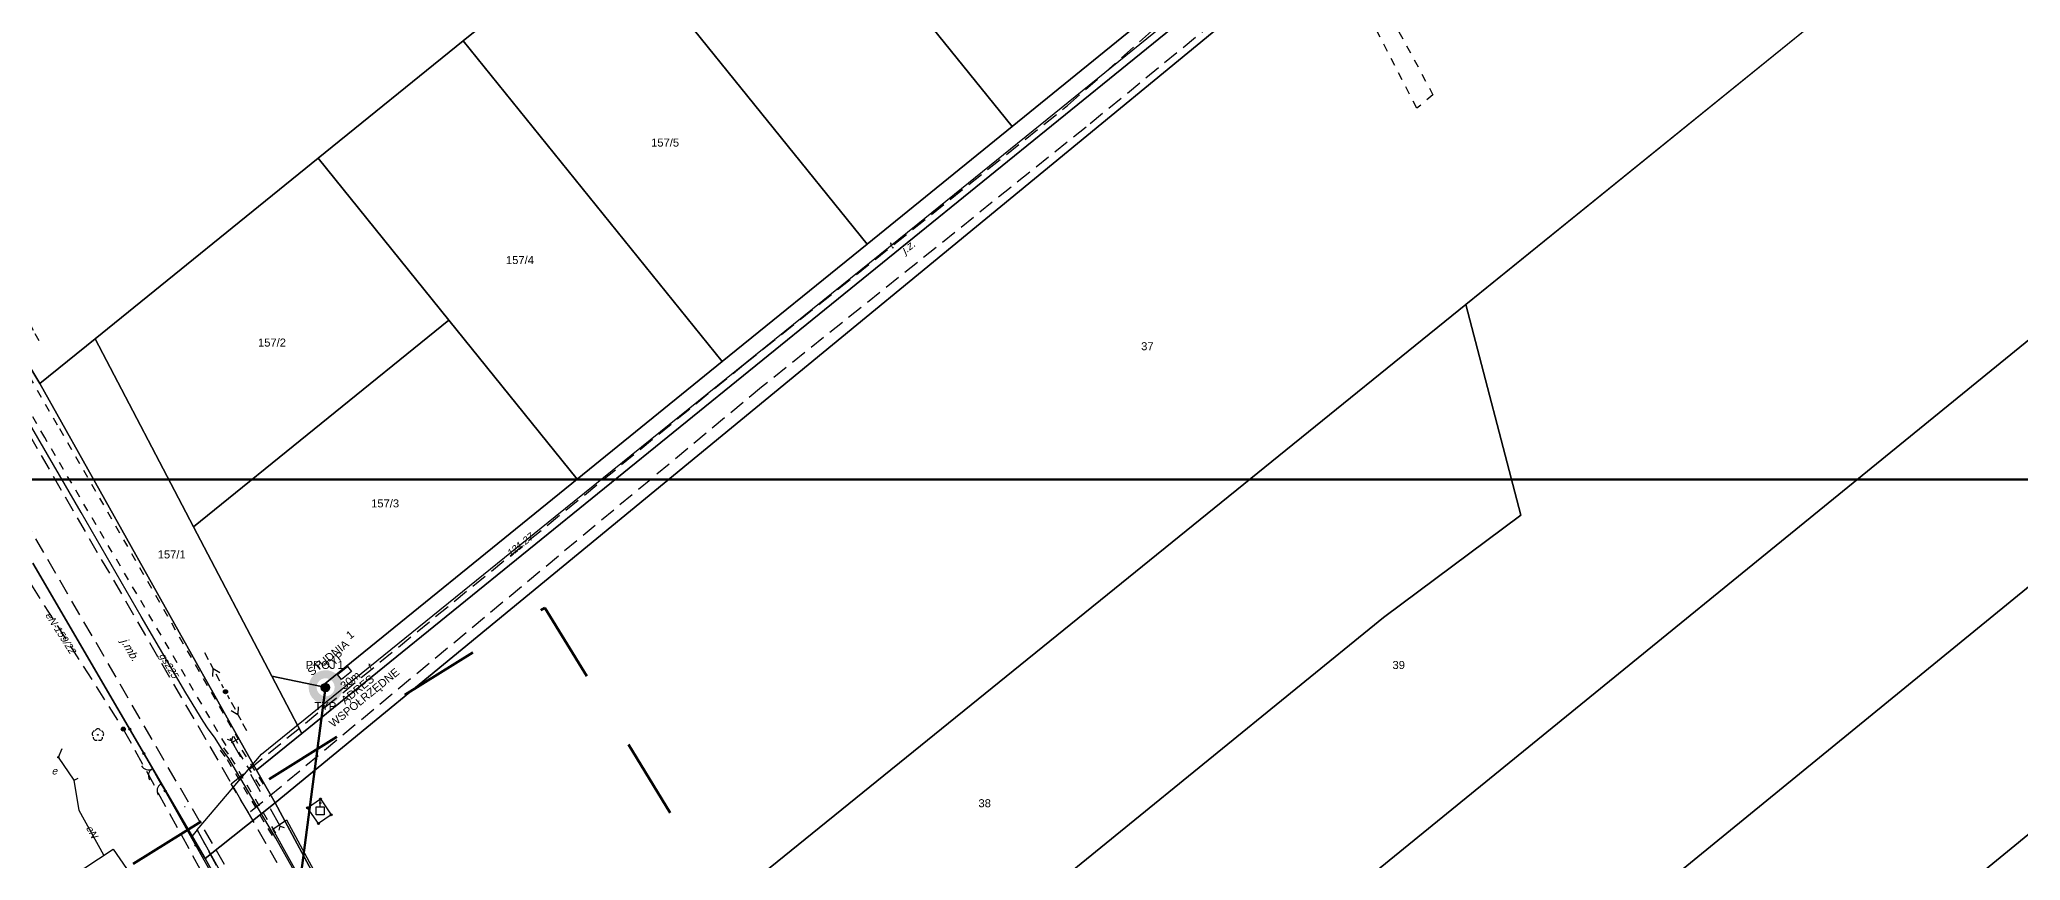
# Model space of a CAD drawing. Header units: metres. Extents: x 7542702 to 7555152, y 5804026 to 5815503.
# Drawn here: x 7544104.4 to 7544352, y 5808469.9 to 5808572.4 of the extents above; entities that cross this region are included whole.
import ezdxf
from ezdxf.enums import TextEntityAlignment as Align

# ---------------------------------------------------------------- set-up
doc = ezdxf.new("R2010")
doc.units = ezdxf.units.M
for name, pattern in [('4001', [0]), ('4002', [2, 1, -1]), ('4003', [3, 2, -1])]:
    doc.linetypes.add(name, pattern=pattern)
for name, color, linetype, lineweight in [('!trafo', 6, '4002', 50), ('_MUFA', 202, 'Continuous', 30), ('_SIEC_NAPOWIETRZNA', 5, 'Continuous', 50), ('_SLUP_PROJEKTOWANY', 4, 'Continuous', 30), ('_STUDNIA_PROJEKTOWANA', 30, 'Continuous', 30)]:
    doc.layers.add(name, color=color, linetype=linetype, lineweight=lineweight)
for name, color, linetype in [('_INFO_LOKALIZACJA', 7, 'Continuous'), ('_INFO_ZAPAS', 7, 'Continuous'), ('_MM mufy', 3, 'Continuous'), ('Budynki', 7, 'Continuous'), ('Cmentarze_i_pomniki', 184, 'Continuous'), ('Drogi', 135, 'Continuous'), ('Dzialki', 165, 'Continuous'), ('Ogrodzenia', 184, 'Continuous'), ('Projekty', 252, 'Continuous'), ('Roslinnosc', 104, 'Continuous'), ('Uz_Energia', 1, 'Continuous'), ('Uz_Gaz', 54, 'Continuous'), ('Uz_Specjalne', 7, 'Continuous'), ('Uz_Telekomunikacja', 252, 'Continuous'), ('Wody', 184, 'Continuous')]:
    doc.layers.add(name, color=color, linetype=linetype)
doc.layers.get('_MUFA').off()
doc.styles.add('DYN_DIM', font='arial.ttf')
doc.styles.get("Standard").update_dxf_attribs({"font": 'arial.ttf'})

# ---------------------------------------------------------------- blocks, each defined once
blk = doc.blocks.new('1281')
at = {"layer": 'Ogrodzenia', "color": 184, "linetype": 'Continuous'}
for radius in [0.24, 0.16, 0.08]:
    blk.add_circle((0, 0), radius, dxfattribs=at)
blk = doc.blocks.new('2554')
at = {"layer": 'Drogi', "color": 8, "linetype": '4002'}
blk.add_line((0, 0), (0, 1), dxfattribs=at)
blk = doc.blocks.new('1554')
at = {"layer": 'Drogi', "color": 8, "linetype": 'Continuous'}
for p, q in [((-0.75, -0.75), (0, 0)), ((0, 0), (0.75, -0.75))]:
    blk.add_line(p, q, dxfattribs=at)
blk = doc.blocks.new('1374')
at = {"layer": 'Cmentarze_i_pomniki', "color": 184, "linetype": 'Continuous'}
for p, q in [((-1, 1), (1, 1)), ((-1, -1), (-1, 1)), ((-0.3, 2), (0.3, 2)), ((0, 1), (0, 3)), ((1, 1), (1, -1)), ((1, -1), (-1, -1))]:
    blk.add_line(p, q, dxfattribs=at)
blk = doc.blocks.new('1422')
at = {"layer": 'Roslinnosc', "color": 104, "linetype": 'Continuous'}
blk.add_circle((0, 0), 0.1, dxfattribs=at)
for centre, start, end in [((-0.71, 0.23), 102.5, 221.75), ((0, 0.75), 30.19, 149.77), ((0.71, 0.23), 318.3, 77.49), ((-0.44, -0.61), 174.33, 293.45), ((0.44, -0.61), 246.24, 5.74)]:
    blk.add_arc(centre, 0.75, start, end, dxfattribs=at)
blk = doc.blocks.new('2284')
at = {"layer": 'Ogrodzenia', "color": 184, "linetype": 'Continuous'}
blk.add_line((0, 0), (0, 1), dxfattribs=at)
blk = doc.blocks.new('1284')
at = {"layer": 'Ogrodzenia', "color": 184, "linetype": 'Continuous'}
blk.add_arc((0, 2), 2, 270, 0, dxfattribs=at)
blk = doc.blocks.new('2283')
at = {"layer": 'Ogrodzenia', "color": 184, "linetype": 'Continuous'}
blk.add_line((0, 0), (0, 1), dxfattribs=at)
blk = doc.blocks.new('1283')
at = {"layer": 'Ogrodzenia', "color": 184, "linetype": 'Continuous'}
for centre, start, end in [((0, 2), 270, 0), ((0, -2), 0, 90)]:
    blk.add_arc(centre, 2, start, end, dxfattribs=at)
blk = doc.blocks.new('1386')
at = {"layer": 'Projekty', "color": 1, "linetype": 'Continuous'}
for p, q in [((0, 9), (0, 11)), ((-1, 4.8), (0, 6.5)), ((0, 6), (0, 8)), ((1, 4.8), (0, 6.5)), ((0, 3), (0, 5)), ((0, 1), (0, 2))]:
    blk.add_line(p, q, dxfattribs=at)
blk = doc.blocks.new('1383')
at = {"layer": 'Projekty', "color": 1, "linetype": 'Continuous'}
for p, q in [((-0.35, 0.35), (0.35, -0.35)), ((0.35, 0.35), (-0.35, -0.35))]:
    blk.add_line(p, q, dxfattribs=at)
blk.add_circle((0, 0), 0.5, dxfattribs=at)
blk = doc.blocks.new('1389')
at = {"layer": 'Projekty', "color": 1, "linetype": 'Continuous'}
blk.add_circle((0, 0), 0.3, dxfattribs=at)
blk = doc.blocks.new('1763')
at = {"layer": 'Uz_Energia', "color": 1, "linetype": 'Continuous'}
for radius in [0.16, 0.08]:
    blk.add_circle((0, 0), radius, dxfattribs=at)
blk = doc.blocks.new('1756')
at = {"layer": 'Uz_Telekomunikacja', "color": 220, "linetype": 'Continuous'}
for radius in [0.16, 0.08]:
    blk.add_circle((0, 0), radius, dxfattribs=at)
blk = doc.blocks.new('SLUP_PROJEKTOWANY')
h = blk.add_hatch(color=256)
h.dxf.hatch_style = 1
h.paths.add_polyline_path([(0.53, 0, 1), (-0.53, 0, 1)])
at = {"lineweight": 30}
blk.add_circle((0, 0), 0.527, dxfattribs=at)
at = {"color": 7, "flags": 12}
blk.add_attdef('WLASCICIEL', text='', height=1, dxfattribs=at).set_placement((1.26, 2.33), align=Align.RIGHT)
at = {"color": 7, "lineweight": -3, "style": 'DYN_DIM', "flags": 13}
blk.add_attdef('ODC_FUNKCJONALNY', text='', height=1, dxfattribs=at).set_placement((0.36, 3.76), align=Align.CENTER)
at = {"color": 7, "flags": 12}
blk.add_attdef('SLUP_NUMER', (1.51, 2.33), '', height=1, dxfattribs=at)
blk.add_attdef('TYP', text='', height=1, dxfattribs=at).set_placement((0, -2.81), align=Align.CENTER)
blk = doc.blocks.new('STUDNIA_PROJEKTOWANA')
at = {"layer": '_STUDNIA_PROJEKTOWANA'}
blk.add_lwpolyline([(-0.8, -0.4), (-0.8, 0.4), (0.8, 0.4), (0.8, -0.4)], close=True, dxfattribs=at)
at = {"layer": '_STUDNIA_PROJEKTOWANA', "style": 'DYN_DIM'}
blk.add_text('STUDNIA', height=1, dxfattribs=at).set_placement((-3.45, 2.25))
for tag, flags, p in [('ODC_FUNKCJONALNY', 13, (0, 3.75)), ('TYP', 12, (0, 0.98)), ('DLUGOSC_ZAPASU', 12, (0, -1.68)), ('ADRES', 12, (0, -3.33)), ('WSPOLRZEDNE', 12, (0, -4.65))]:
    blk.add_attdef(tag, text='', height=1, dxfattribs=dict(at, flags=flags)).set_placement(p, align=Align.CENTER)
at = {"layer": '_STUDNIA_PROJEKTOWANA', "style": 'DYN_DIM', "flags": 12}
blk.add_attdef('NUMER', (3.17, 2.25), '', height=1, dxfattribs=at)
blk = doc.blocks.new('MUFA_II')
at = {"layer": '_MM mufy'}
h = blk.add_hatch(color=256, dxfattribs=at)
h.dxf.hatch_style = 1
h.paths.add_polyline_path([(2.15, 0.12, 1), (-2.1, -0.05, 1)])
h.paths.add_polyline_path([(-1.1, -0.01, -1), (1.15, 0.08, -1)], flags=16)
h.paths.add_polyline_path([(-0.83, 0, -1), (0.88, 0.07, -1)], flags=0)

msp = doc.modelspace()

# ---------------------------------------------------------------- linework, layer by layer
at = {"layer": '!trafo', "ltscale": 10}
msp.add_lwpolyline([(7544082.13, 5808448.38), (7544167.59, 5808501.43), (7544481.87, 5807987.87), (7544782.88, 5807592.58), (7544936.53, 5807377.47), (7545050.37, 5807475.25), (7545086.68, 5807419.38), (7544929.65, 5807282.21), (7544686.61, 5807553.19), (7544696.16, 5807510.34), (7544647.98, 5807511.04), (7544607.69, 5807611.16), (7544447.06, 5807862.58)], close=True, dxfattribs=at)
at = {"layer": '_SIEC_NAPOWIETRZNA'}
msp.add_lwpolyline([(7544134.27, 5808446.42), (7544140.16, 5808491.47)], dxfattribs=at)
at = {"layer": 'Budynki', "color": 7, "linetype": '4001'}
msp.add_polyline3d([(7544113.63, 5808471.28, 122.75), (7544119.46, 5808462.84, 122.31), (7544112.82, 5808458.4, 122.46), (7544110.68, 5808461.6, 0), (7544108.31, 5808460.02, 0), (7544104.7, 5808465.42, 0), (7544113.63, 5808471.28, 122.75)], dxfattribs=at)
msp.add_polyline3d([(7544113.63, 5808471.28, 122.75), (7544119.46, 5808462.84, 122.31), (7544112.82, 5808458.4, 122.46), (7544110.68, 5808461.6, 0), (7544108.31, 5808460.02, 0), (7544104.7, 5808465.42, 0), (7544113.63, 5808471.28, 122.75)], dxfattribs=at)
at = {"layer": 'Defpoints', "color": 4, "lineweight": 70}
msp.add_lwpolyline([(7544011.24, 5808517.45), (7544403.75, 5808517.45), (7544403.75, 5808234.06), (7544011.24, 5808234.06)], close=True, dxfattribs=at)
at = {"layer": 'Drogi', "color": 8, "linetype": '4003'}
for p, q in [((7544232.9, 5808564.13, 122.1), (7544262.51, 5808590.29, 122.08)), ((7544232.9, 5808564.13, 122.1), (7544262.51, 5808590.29, 122.08)), ((7544265.15, 5808585.91, 122.08), (7544235.21, 5808561.42, 122.05)), ((7544265.15, 5808585.91, 122.08), (7544235.21, 5808561.42, 122.05)), ((7544192.45, 5808531.79, 122.07), (7544232.9, 5808564.13, 122.1)), ((7544192.45, 5808531.79, 122.07), (7544232.9, 5808564.13, 122.1)), ((7544235.21, 5808561.42, 122.05), (7544194.66, 5808528.96, 122.07)), ((7544235.21, 5808561.42, 122.05), (7544194.66, 5808528.96, 122.07)), ((7544128.38, 5808479.44, 121.89), (7544192.45, 5808531.79, 122.07)), ((7544128.38, 5808479.44, 121.89), (7544192.45, 5808531.79, 122.07)), ((7544194.66, 5808528.96, 122.07), (7544130.6, 5808475.77, 121.89)), ((7544194.66, 5808528.96, 122.07), (7544130.6, 5808475.77, 121.89)), ((7544101.61, 5808525.64, 121.61), (7544134.1, 5808469.65, 121.89)), ((7544101.61, 5808525.64, 121.61), (7544134.1, 5808469.65, 121.89)), ((7544129.05, 5808466.8, 121.85), (7544096.69, 5808522.6, 121.62)), ((7544129.05, 5808466.8, 121.85), (7544096.69, 5808522.6, 121.62)), ((7544130.6, 5808475.77, 121.89), (7544128.38, 5808479.44, 121.89)), ((7544130.6, 5808475.77, 121.89), (7544128.38, 5808479.44, 121.89))]:
    msp.add_line(p, q, dxfattribs=at)
at = {"layer": 'Drogi', "color": 8, "linetype": '4001'}
msp.add_polyline3d([(7544165.45, 5808415.69, 0), (7544150.84, 5808442.52, 0), (7544143.34, 5808456.24, 0), (7544133.6, 5808473.78, 0), (7544135.3, 5808474.94, 0), (7544144.89, 5808457.24, 0), (7544152.53, 5808443.58, 0), (7544167.35, 5808416.63, 0), (7544165.45, 5808415.69, 0)], dxfattribs=at)
msp.add_polyline3d([(7544165.45, 5808415.69, 0), (7544150.84, 5808442.52, 0), (7544143.34, 5808456.24, 0), (7544133.6, 5808473.78, 0), (7544135.3, 5808474.94, 0), (7544144.89, 5808457.24, 0), (7544152.53, 5808443.58, 0), (7544167.35, 5808416.63, 0), (7544165.45, 5808415.69, 0)], dxfattribs=at)
at = {"layer": 'Dzialki'}
for p, q in [((7544137.21, 5808485.75), (7544402.81, 5808700.85)), ((7544402.81, 5808700.85), (7544137.21, 5808485.75)), ((7544137.21, 5808485.75), (7544402.81, 5808700.85)), ((7544402.81, 5808700.85), (7544137.21, 5808485.75)), ((7544133.86, 5808477.07), (7544322.04, 5808631.56)), ((7544322.04, 5808631.56), (7544133.86, 5808477.07)), ((7544133.86, 5808477.07), (7544322.04, 5808631.56)), ((7544322.04, 5808631.56), (7544133.86, 5808477.07)), ((7544193.66, 5808601.51), (7544225.98, 5808561.51)), ((7544225.98, 5808561.51), (7544193.66, 5808601.51)), ((7544282.67, 5808539.3), (7544351.91, 5808595.27)), ((7544351.91, 5808595.27), (7544282.67, 5808539.3)), ((7544351.91, 5808595.27), (7544282.67, 5808539.3)), ((7544175.51, 5808586.85), (7544157.38, 5808572.19)), ((7544157.38, 5808572.19), (7544175.51, 5808586.85)), ((7544175.51, 5808586.85), (7544207.86, 5808546.83)), ((7544207.86, 5808546.83), (7544175.51, 5808586.85)), ((7544225.98, 5808561.51), (7544244.12, 5808576.2)), ((7544225.98, 5808561.51), (7544244.12, 5808576.2)), ((7544244.12, 5808576.2), (7544225.98, 5808561.51)), ((7544077.37, 5808574.54), (7544104.45, 5808529.42)), ((7544104.45, 5808529.42), (7544077.37, 5808574.54)), ((7544077.37, 5808574.54), (7544104.45, 5808529.42)), ((7544157.38, 5808572.19), (7544139.26, 5808557.55)), ((7544139.26, 5808557.55), (7544157.38, 5808572.19)), ((7544157.38, 5808572.19), (7544189.74, 5808532.16)), ((7544189.74, 5808532.16), (7544157.38, 5808572.19)), ((7544207.86, 5808546.83), (7544225.98, 5808561.51)), ((7544207.86, 5808546.83), (7544225.98, 5808561.51)), ((7544225.98, 5808561.51), (7544207.86, 5808546.83)), ((7544111.37, 5808535.01), (7544139.26, 5808557.55)), ((7544139.26, 5808557.55), (7544111.37, 5808535.01)), ((7544111.37, 5808535.01), (7544139.26, 5808557.55)), ((7544139.26, 5808557.55), (7544155.6, 5808537.32)), ((7544139.26, 5808557.55), (7544155.6, 5808537.32)), ((7544155.6, 5808537.32), (7544139.26, 5808557.55)), ((7544381.49, 5808558.04), (7544178.94, 5808393.32)), ((7544178.94, 5808393.32), (7544381.49, 5808558.04)), ((7544189.74, 5808532.16), (7544207.86, 5808546.83)), ((7544189.74, 5808532.16), (7544207.86, 5808546.83)), ((7544207.86, 5808546.83), (7544189.74, 5808532.16)), ((7544155.64, 5808436.61), (7544282.67, 5808539.3)), ((7544282.67, 5808539.3), (7544155.64, 5808436.61)), ((7544282.67, 5808539.3), (7544155.64, 5808436.61)), ((7544190.65, 5808371.61), (7544396.72, 5808539.74)), ((7544396.72, 5808539.74), (7544190.65, 5808371.61)), ((7544282.67, 5808539.3), (7544289.56, 5808512.98)), ((7544289.56, 5808512.98), (7544282.67, 5808539.3)), ((7544155.6, 5808537.32), (7544123.68, 5808511.52)), ((7544123.68, 5808511.52), (7544155.6, 5808537.32)), ((7544155.6, 5808537.32), (7544123.68, 5808511.52)), ((7544123.68, 5808511.52), (7544155.6, 5808537.32)), ((7544155.6, 5808537.32), (7544171.63, 5808517.49)), ((7544155.6, 5808537.32), (7544171.63, 5808517.49)), ((7544171.63, 5808517.49), (7544155.6, 5808537.32)), ((7544104.45, 5808529.42), (7544111.37, 5808535.01)), ((7544111.37, 5808535.01), (7544104.45, 5808529.42)), ((7544104.45, 5808529.42), (7544111.37, 5808535.01)), ((7544111.37, 5808535.01), (7544123.68, 5808511.52)), ((7544123.68, 5808511.52), (7544111.37, 5808535.01)), ((7544111.37, 5808535.01), (7544123.68, 5808511.52)), ((7544123.68, 5808511.52), (7544111.37, 5808535.01)), ((7544171.63, 5808517.49), (7544189.74, 5808532.16)), ((7544171.63, 5808517.49), (7544189.74, 5808532.16)), ((7544189.74, 5808532.16), (7544171.63, 5808517.49)), ((7544104.45, 5808529.42), (7544131.55, 5808481.17)), ((7544131.55, 5808481.17), (7544104.45, 5808529.42)), ((7544104.45, 5808529.42), (7544131.55, 5808481.17)), ((7544131.55, 5808481.17), (7544104.45, 5808529.42)), ((7544202.37, 5808349.9), (7544411.95, 5808521.44)), ((7544411.95, 5808521.44), (7544202.37, 5808349.9)), ((7544171.63, 5808517.49), (7544139.67, 5808491.61)), ((7544139.67, 5808491.61), (7544171.63, 5808517.49)), ((7544171.63, 5808517.49), (7544139.67, 5808491.61)), ((7544139.67, 5808491.61), (7544171.63, 5808517.49)), ((7544123.68, 5808511.52), (7544133.46, 5808492.88)), ((7544133.46, 5808492.88), (7544123.68, 5808511.52)), ((7544123.68, 5808511.52), (7544133.46, 5808492.88)), ((7544133.46, 5808492.88), (7544123.68, 5808511.52)), ((7544289.56, 5808512.98), (7544272.39, 5808500.23)), ((7544272.39, 5808500.23), (7544289.56, 5808512.98)), ((7544103.61, 5808506.99), (7544125.15, 5808470.15)), ((7544125.15, 5808470.15), (7544103.61, 5808506.99)), ((7544103.61, 5808506.99), (7544125.15, 5808470.15)), ((7544125.15, 5808470.15), (7544103.61, 5808506.99)), ((7544272.39, 5808500.23), (7544167.21, 5808414.75)), ((7544167.21, 5808414.75), (7544272.39, 5808500.23)), ((7544133.46, 5808492.88), (7544137.21, 5808485.75)), ((7544139.67, 5808491.61), (7544133.46, 5808492.88)), ((7544137.21, 5808485.75), (7544133.46, 5808492.88)), ((7544133.46, 5808492.88), (7544139.67, 5808491.61)), ((7544133.46, 5808492.88), (7544137.21, 5808485.75)), ((7544139.67, 5808491.61), (7544133.46, 5808492.88)), ((7544137.21, 5808485.75), (7544133.46, 5808492.88)), ((7544133.46, 5808492.88), (7544139.67, 5808491.61)), ((7544131.55, 5808481.17), (7544137.21, 5808485.75)), ((7544137.21, 5808485.75), (7544131.55, 5808481.17)), ((7544131.55, 5808481.17), (7544137.21, 5808485.75)), ((7544137.21, 5808485.75), (7544131.55, 5808481.17)), ((7544133.86, 5808477.07), (7544131.55, 5808481.17)), ((7544131.55, 5808481.17), (7544133.86, 5808477.07)), ((7544133.86, 5808477.07), (7544131.55, 5808481.17)), ((7544131.55, 5808481.17), (7544133.86, 5808477.07)), ((7544133.86, 5808477.07), (7544125.15, 5808470.15)), ((7544125.15, 5808470.15), (7544133.86, 5808477.07)), ((7544133.86, 5808477.07), (7544125.15, 5808470.15)), ((7544125.15, 5808470.15), (7544133.86, 5808477.07)), ((7544155.64, 5808436.61), (7544133.86, 5808477.07)), ((7544133.86, 5808477.07), (7544155.64, 5808436.61)), ((7544155.64, 5808436.61), (7544133.86, 5808477.07)), ((7544133.86, 5808477.07), (7544155.64, 5808436.61)), ((7544125.15, 5808470.15), (7544142.75, 5808438.47)), ((7544142.75, 5808438.47), (7544125.15, 5808470.15)), ((7544125.15, 5808470.15), (7544142.75, 5808438.47)), ((7544142.75, 5808438.47), (7544125.15, 5808470.15))]:
    msp.add_line(p, q, dxfattribs=at)
at = {"layer": 'Ogrodzenia', "color": 184, "linetype": '4001'}
for p, q in [((7544117.45, 5808483.23), (7544115.73, 5808486.29)), ((7544117.45, 5808483.23), (7544115.73, 5808486.29)), ((7544143.11, 5808437.81), (7544120.13, 5808478.56)), ((7544143.11, 5808437.81), (7544120.13, 5808478.56)), ((7544137.9, 5808476.47), (7544139.53, 5808477.56)), ((7544137.9, 5808476.47), (7544139.53, 5808477.56)), ((7544139.29, 5808474.49), (7544137.9, 5808476.47)), ((7544139.29, 5808474.49), (7544137.9, 5808476.47)), ((7544139.53, 5808477.56), (7544140.89, 5808475.59)), ((7544139.53, 5808477.56), (7544140.89, 5808475.59)), ((7544140.89, 5808475.59), (7544139.29, 5808474.49)), ((7544140.89, 5808475.59), (7544139.29, 5808474.49))]:
    msp.add_line(p, q, dxfattribs=at)
at = {"layer": 'Projekty', "linetype": '4003'}
for p, q in [((7544103.41, 5808504.26), (7544114.9, 5808486.28)), ((7544103.41, 5808504.26), (7544114.9, 5808486.28)), ((7544114.9, 5808486.28), (7544131.29, 5808456.41)), ((7544114.9, 5808486.28), (7544131.29, 5808456.41)), ((7544122.61, 5808476.6), (7544122.56, 5808476.57)), ((7544122.61, 5808476.6), (7544122.56, 5808476.57)), ((7544124.15, 5808473.69), (7544166.42, 5808394.6)), ((7544124.15, 5808473.69), (7544166.42, 5808394.6))]:
    msp.add_line(p, q, dxfattribs=at)
at = {"layer": 'Uz_Energia', "color": 1, "linetype": '4001'}
for p, q in [((7544106.78, 5808482.77), (7544107.27, 5808483.85)), ((7544106.78, 5808482.77), (7544107.27, 5808483.85)), ((7544108.76, 5808479.89), (7544106.78, 5808482.77)), ((7544108.76, 5808479.89), (7544106.78, 5808482.77)), ((7544108.76, 5808479.89), (7544109.25, 5808480.14)), ((7544108.76, 5808479.89), (7544109.25, 5808480.14)), ((7544109.37, 5808476.13), (7544108.76, 5808479.89)), ((7544109.37, 5808476.13), (7544108.76, 5808479.89)), ((7544112.45, 5808470.53), (7544109.37, 5808476.13)), ((7544112.45, 5808470.53), (7544109.37, 5808476.13))]:
    msp.add_line(p, q, dxfattribs=at)
at = {"layer": 'Uz_Gaz', "color": 54, "linetype": '4001'}
for p, q in [((7544109.63, 5808513.32, 120.64), (7544103.45, 5808523.94, 120.57)), ((7544109.63, 5808513.32, 120.64), (7544103.45, 5808523.94, 120.57)), ((7544117.13, 5808500.32, 120.68), (7544109.63, 5808513.32, 120.64)), ((7544117.13, 5808500.32, 120.68), (7544109.63, 5808513.32, 120.64)), ((7544122.72, 5808490.8, 120.77), (7544117.13, 5808500.32, 120.68)), ((7544122.72, 5808490.8, 120.77), (7544117.13, 5808500.32, 120.68)), ((7544124.89, 5808487.29, 120.72), (7544122.72, 5808490.8, 120.77)), ((7544124.89, 5808487.29, 120.72), (7544122.72, 5808490.8, 120.77)), ((7544125.52, 5808486.31, 120.74), (7544124.89, 5808487.29, 120.72)), ((7544125.52, 5808486.31, 120.74), (7544124.89, 5808487.29, 120.72)), ((7544126.28, 5808485.28, 120.76), (7544125.52, 5808486.31, 120.74)), ((7544126.28, 5808485.28, 120.76), (7544125.52, 5808486.31, 120.74)), ((7544127.21, 5808483.81, 120.77), (7544126.28, 5808485.28, 120.76)), ((7544127.21, 5808483.81, 120.77), (7544126.28, 5808485.28, 120.76)), ((7544128.1, 5808482.61, 120.75), (7544127.21, 5808483.81, 120.77)), ((7544128.1, 5808482.61, 120.75), (7544127.21, 5808483.81, 120.77)), ((7544133.98, 5808472.66, 120.71), (7544128.1, 5808482.61, 120.75)), ((7544133.98, 5808472.66, 120.71), (7544128.1, 5808482.61, 120.75)), ((7544139.63, 5808462.65, 120.66), (7544133.98, 5808472.66, 120.71)), ((7544139.63, 5808462.65, 120.66), (7544133.98, 5808472.66, 120.71))]:
    msp.add_line(p, q, dxfattribs=at)
at = {"layer": 'Uz_Specjalne', "color": 7, "linetype": '4002'}
for p, q in [((7544132.41, 5808479.42), (7544128.36, 5808485.89)), ((7544132.41, 5808479.42), (7544128.36, 5808485.89)), ((7544127.01, 5808483.66, 120.77), (7544127.89, 5808482.47, 120.75)), ((7544127.01, 5808483.66, 120.77), (7544127.89, 5808482.47, 120.75)), ((7544127.41, 5808483.96, 120.77), (7544128.31, 5808482.75, 120.75)), ((7544127.41, 5808483.96, 120.77), (7544128.31, 5808482.75, 120.75)), ((7544131.99, 5808479.16), (7544127.94, 5808485.63)), ((7544131.99, 5808479.16), (7544127.94, 5808485.63)), ((7544127.89, 5808482.47, 120.75), (7544133.76, 5808472.53, 120.71)), ((7544127.89, 5808482.47, 120.75), (7544133.76, 5808472.53, 120.71)), ((7544128.31, 5808482.75, 120.75), (7544134.2, 5808472.79, 120.71)), ((7544128.31, 5808482.75, 120.75), (7544134.2, 5808472.79, 120.71))]:
    msp.add_line(p, q, dxfattribs=at)
at = {"layer": 'Uz_Telekomunikacja', "linetype": '4001'}
for p, q in [((7544214.18, 5808549.34, 121.33), (7544252.76, 5808580.56, 121.14)), ((7544168.88, 5808512.83, 121.22), (7544214.18, 5808549.34, 121.33)), ((7544132.17, 5808483.16, 121.05), (7544168.88, 5808512.83, 121.22)), ((7544132.17, 5808483.16, 121.05), (7544168.88, 5808512.83, 121.22)), ((7544124.15, 5808473.69, 120.83), (7544132.17, 5808483.16, 121.05)), ((7544124.15, 5808473.69, 120.83), (7544132.17, 5808483.16, 121.05)), ((7544124.15, 5808473.69, 120.83), (7544123.45, 5808472.87, 120.89)), ((7544124.15, 5808473.69, 120.83), (7544123.45, 5808472.87, 120.89)), ((7544136.6, 5808451.4, 120.99), (7544124.15, 5808473.69, 120.83)), ((7544136.6, 5808451.4, 120.99), (7544124.15, 5808473.69, 120.83))]:
    msp.add_line(p, q, dxfattribs=at)
at = {"layer": 'Wody', "color": 184, "linetype": '4002'}
for points in [[(7544340.3, 5808606.23, 121.89), (7544320.72, 5808629.32, 121.87), (7544300.44, 5808612.12, 121.81), (7544267.65, 5808585.65, 121.71), (7544278.57, 5808565.48, 121.9), (7544276.56, 5808563.78, 121.94), (7544265.15, 5808585.91, 122.08), (7544266.66, 5808587.44, 122.23), (7544277.65, 5808596.47, 121.97), (7544297.84, 5808613.8, 122.12), (7544379.25, 5808678.41, 122.38), (7544399.81, 5808694.81, 122.52), (7544400.77, 5808693.58, 122.36), (7544380.08, 5808677.36, 122.12), (7544323.05, 5808630.7, 121.94), (7544342.76, 5808606.82, 122), (7544340.3, 5808606.23, 121.89)], [(7544127.74, 5808484.23, 121.7), (7544105.09, 5808522.67, 121.6), (7544075.35, 5808574.45, 0), (7544077.06, 5808575.31, 0), (7544106.91, 5808523.79, 121.6), (7544129.27, 5808485.03, 121.7), (7544127.74, 5808484.23, 121.7)], [(7544127.74, 5808484.23, 121.7), (7544105.09, 5808522.67, 121.6), (7544075.35, 5808574.45, 0), (7544077.06, 5808575.31, 0), (7544106.91, 5808523.79, 121.6), (7544129.27, 5808485.03, 121.7), (7544127.74, 5808484.23, 121.7)]]:
    msp.add_polyline3d(points, dxfattribs=at)

# ---------------------------------------------------------------- block references
at = {"layer": '_MUFA'}
msp.add_blockref('MUFA_II', (7544140.16, 5808491.47, 122.55), dxfattribs=at)
at = {"layer": '_SLUP_PROJEKTOWANY'}
msp.add_blockref('SLUP_PROJEKTOWANY', (7544140.16, 5808491.47), dxfattribs=at).add_auto_attribs({'WLASCICIEL': 'PROJ', 'SLUP_NUMER': '1', 'TYP': 'TYP'})
at = {"layer": '_STUDNIA_PROJEKTOWANA'}
ref = msp.add_blockref('STUDNIA_PROJEKTOWANA', (7544142.53, 5808493.28), dxfattribs=dict(at, rotation=38.99924455942501))
ref.add_attrib('TYP', 'TYP', dxfattribs={"layer": '0', "color": 30, "height": 1, "rotation": 38.9992, "style": 'DYN_DIM', "flags": 12}).set_placement((7544141.57, 5808494.46), align=Align.CENTER)
ref.add_attrib('NUMER', '1', (7544143.24, 5808497.44), dxfattribs={"layer": '0', "color": 30, "height": 1, "rotation": 38.9992, "style": 'DYN_DIM', "flags": 12})
ref.add_attrib('DLUGOSC_ZAPASU', '30m', dxfattribs={"layer": '_INFO_ZAPAS', "color": 30, "height": 1, "rotation": 38.9992, "style": 'DYN_DIM', "flags": 12}).set_placement((7544143.58, 5808491.98), align=Align.CENTER)
ref.add_attrib('ADRES', 'ADRES', dxfattribs={"layer": '_INFO_LOKALIZACJA', "color": 30, "height": 1, "rotation": 38.9992, "style": 'DYN_DIM', "flags": 12}).set_placement((7544144.49, 5808490.85), align=Align.CENTER)
ref.add_attrib('WSPOLRZEDNE', 'WSPÓŁRZĘDNE', dxfattribs={"layer": '_INFO_LOKALIZACJA', "color": 30, "height": 1, "rotation": 38.9992, "style": 'DYN_DIM', "flags": 12}).set_placement((7544145.32, 5808489.83), align=Align.CENTER)
at = {"layer": 'Cmentarze_i_pomniki', "color": 184, "xscale": 0.5, "yscale": 0.5, "zscale": 0.5}
msp.add_blockref('1374', (7544139.51, 5808476.1), dxfattribs=at)
msp.add_blockref('1374', (7544139.51, 5808476.1), dxfattribs=at)
at = {"layer": 'Drogi', "color": 8, "xscale": 0.5, "yscale": 0.5, "zscale": 0.5}
for p, rotation in [((7544128.42, 5808484.84), 209.6523569999998), ((7544128.42, 5808484.84), 209.6523569999998), ((7544134.5, 5808474.16), 29.65235699999999), ((7544134.5, 5808474.16), 29.65235699999999)]:
    msp.add_blockref('1554', p, dxfattribs=dict(at, rotation=rotation))
at = {"layer": 'Drogi', "color": 8, "xscale": 0.5, "yscale": 12.289378, "rotation": 29.65235699999999}
msp.add_blockref('2554', (7544134.5, 5808474.16), dxfattribs=at)
msp.add_blockref('2554', (7544134.5, 5808474.16), dxfattribs=at)
at = {"layer": 'Ogrodzenia', "color": 184, "xscale": 0.5, "yscale": 0.5, "zscale": 0.5}
for p in [(7544115.73, 5808486.29), (7544115.73, 5808486.29), (7544117.45, 5808483.23), (7544117.45, 5808483.23), (7544120.13, 5808478.56), (7544120.13, 5808478.56), (7544137.9, 5808476.47), (7544137.9, 5808476.47), (7544137.9, 5808476.47), (7544137.9, 5808476.47), (7544139.53, 5808477.56), (7544139.53, 5808477.56), (7544139.53, 5808477.56), (7544139.53, 5808477.56), (7544139.29, 5808474.49), (7544139.29, 5808474.49), (7544139.29, 5808474.49), (7544139.29, 5808474.49), (7544140.89, 5808475.59), (7544140.89, 5808475.59), (7544140.89, 5808475.59), (7544140.89, 5808475.59), (7544123.96, 5808471.77), (7544123.96, 5808471.77)]:
    msp.add_blockref('1281', p, dxfattribs=at)
for name, p, rotation in [('1283', (7544118.53, 5808481.33), 209.6797169999998), ('1283', (7544118.53, 5808481.33), 209.6797169999998), ('1284', (7544119.61, 5808479.44), 210.579227), ('1284', (7544119.61, 5808479.44), 210.579227)]:
    msp.add_blockref(name, p, dxfattribs=dict(at, rotation=rotation))
at = {"layer": 'Ogrodzenia', "color": 184, "xscale": 0.5}
for name, p, yscale, rotation in [('2283', (7544117.45, 5808483.23), 4.362304, 209.6797169999998), ('2283', (7544117.45, 5808483.23), 4.362304, 209.6797169999998), ('2284', (7544119.61, 5808479.44), 1.022155, 210.579227), ('2284', (7544119.61, 5808479.44), 1.022155, 210.579227)]:
    msp.add_blockref(name, p, dxfattribs=dict(at, yscale=yscale, rotation=rotation))
at = {"layer": 'Projekty'}
for name, p, xscale, yscale, zscale, rotation in [('1386', (7544101.74, 5808539.63), 0.4999999999999999, 0.4999999999999999, 0.4999999999999999, 208.0425449999998), ('1386', (7544101.74, 5808539.63), 0.4999999999999999, 0.4999999999999999, 0.4999999999999999, 208.0425449999998), ('1386', (7544127.67, 5808490.95), 0.5, 0.5, 0.5, 28.04254500000002), ('1386', (7544127.67, 5808490.95), 0.5, 0.5, 0.5, 28.04254500000002), ('1383', (7544127.67, 5808490.95), 0.4999999999999999, 0.4999999999999999, 0.4999999999999999, 208.0425449999998), ('1383', (7544127.67, 5808490.95), 0.4999999999999997, 0.4999999999999997, 0.4999999999999997, 208.4713599999998), ('1383', (7544127.67, 5808490.95), 0.5, 0.5, 0.5, 298.029134), ('1383', (7544127.67, 5808490.95), 0.4999999999999999, 0.4999999999999999, 0.4999999999999999, 208.0425449999998), ('1383', (7544127.67, 5808490.95), 0.4999999999999997, 0.4999999999999997, 0.4999999999999997, 208.4713599999998), ('1383', (7544127.67, 5808490.95), 0.5, 0.5, 0.5, 298.029134), ('1386', (7544127.67, 5808490.95), 0.4999999999999997, 0.4999999999999997, 0.4999999999999997, 208.4713599999998), ('1386', (7544127.67, 5808490.95), 0.4999999999999997, 0.4999999999999997, 0.4999999999999997, 208.4713599999998)]:
    msp.add_blockref(name, p, dxfattribs=dict(at, xscale=xscale, yscale=yscale, zscale=zscale, rotation=rotation))
at = {"layer": 'Projekty', "xscale": 0.5, "yscale": 0.5, "zscale": 0.5}
for name, p in [('1389', (7544127.67, 5808490.95)), ('1389', (7544127.67, 5808490.95)), ('1383', (7544114.9, 5808486.28)), ('1383', (7544114.9, 5808486.28)), ('1389', (7544114.9, 5808486.28)), ('1389', (7544114.9, 5808486.28))]:
    msp.add_blockref(name, p, dxfattribs=at)
at = {"layer": 'Roslinnosc', "color": 104, "xscale": 0.5, "yscale": 0.5, "zscale": 0.5}
msp.add_blockref('1422', (7544111.72, 5808485.56), dxfattribs=at)
msp.add_blockref('1422', (7544111.72, 5808485.56), dxfattribs=at)
at = {"layer": 'Uz_Energia', "color": 1, "xscale": 0.5, "yscale": 0.5, "zscale": 0.5}
msp.add_blockref('1763', (7544106.78, 5808482.77), dxfattribs=at)
msp.add_blockref('1763', (7544106.78, 5808482.77), dxfattribs=at)
at = {"layer": 'Uz_Telekomunikacja', "xscale": 0.5, "yscale": 0.5, "zscale": 0.5}
msp.add_blockref('1756', (7544164.24, 5808509.08), dxfattribs=at)

# ---------------------------------------------------------------- texts
at = {"layer": 'Drogi', "color": 8, "oblique": 15}
for s, rotation, p in [('j.z. ', 38.6425, (7544212.58, 5808545.52)), ('j.z. ', 38.6425, (7544212.58, 5808545.52)), ('j.mb. ', 300.1258, (7544114.54, 5808497.27)), ('j.mb. ', 300.1258, (7544114.54, 5808497.27))]:
    msp.add_text(s, height=1, rotation=rotation, dxfattribs=at).set_placement(p)
at = {"layer": 'Dzialki'}
for s, p in [('157/5', (7544180.86, 5808559)), ('157/4', (7544162.72, 5808544.34)), ('157/2', (7544131.73, 5808534.04)), ('157/2', (7544131.73, 5808534.04)), ('37', (7544242.1, 5808533.58)), ('37', (7544242.1, 5808533.58)), ('157/3', (7544145.87, 5808513.96)), ('157/3', (7544145.87, 5808513.96)), ('157/1', (7544119.2, 5808507.59)), ('157/1', (7544119.2, 5808507.59)), ('39', (7544273.51, 5808493.79)), ('38', (7544221.77, 5808476.53))]:
    msp.add_text(s, height=1, dxfattribs=at).set_placement(p)
at = {"layer": 'Projekty', "oblique": 15}
msp.add_text('eN-159/22', height=0.9, rotation=302.5696, dxfattribs=at).set_placement((7544105.09, 5808500.54))
msp.add_text('eN-159/22', height=0.9, rotation=302.5696, dxfattribs=at).set_placement((7544105.09, 5808500.54))
at = {"layer": 'Uz_Energia', "color": 1, "oblique": 15}
for s, rotation, p in [('e', 359.97, (7544105.93, 5808480.62)), ('e', 359.97, (7544105.93, 5808480.62)), ('eN', 299.215, (7544110.19, 5808473.97)), ('eN', 299.215, (7544110.19, 5808473.97))]:
    msp.add_text(s, height=0.9, rotation=rotation, dxfattribs=at).set_placement(p)
at = {"layer": 'Uz_Gaz', "color": 54, "oblique": 15}
msp.add_text('gs225', height=0.9, rotation=300.4208, dxfattribs=at).set_placement((7544119.33, 5808495.49))
msp.add_text('gs225', height=0.9, rotation=300.4208, dxfattribs=at).set_placement((7544119.33, 5808495.49))
at = {"layer": 'Uz_Telekomunikacja', "oblique": 15}
for s, rotation, p in [('t', 38.8674, (7544210.96, 5808546.16)), ('121.27', 38.946, (7544163.22, 5808507.68)), ('t', 38.9461, (7544145.8, 5808493.6)), ('t', 38.9461, (7544145.8, 5808493.6))]:
    msp.add_text(s, height=0.9, rotation=rotation, dxfattribs=at).set_placement(p)

doc.saveas('drawing.dxf')
